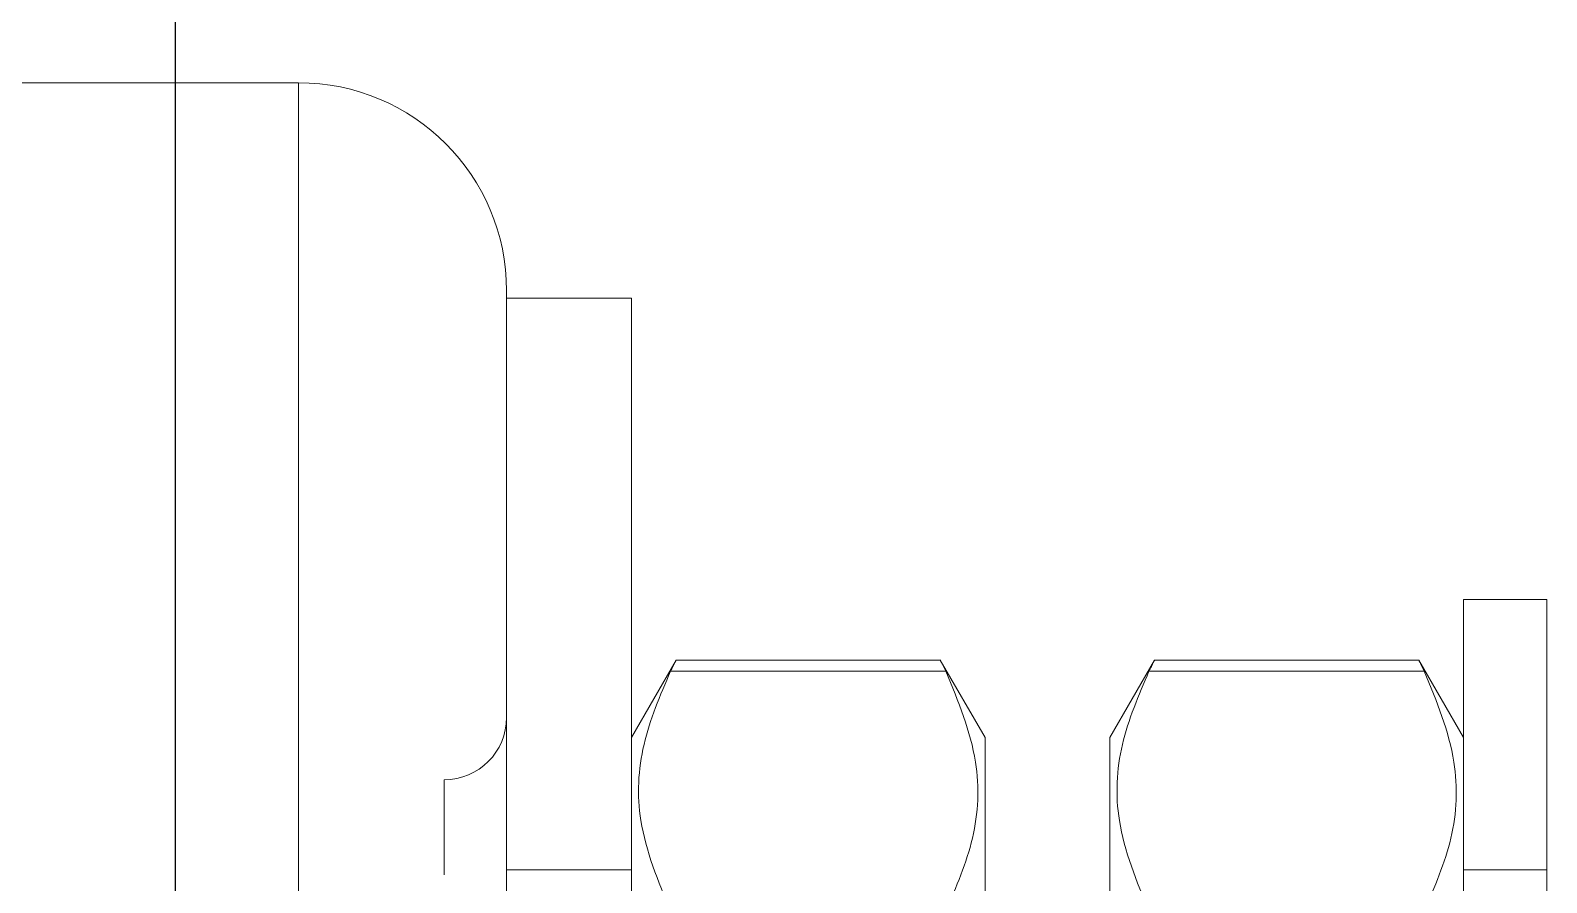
# Model space of a CAD drawing. Header units: millimetres. Extents: x 8981 to 59433, y 5244 to 14154.
# Drawn here: x 10639.58 to 10676.03, y 11696.03 to 11716.53 of the extents above; entities that cross this region are included whole.
import ezdxf

# ---------------------------------------------------------------- set-up
doc = ezdxf.new("R2010")
doc.units = ezdxf.units.MM
doc.linetypes.add('DASHED', pattern=[19.05, 12.7, -6.35])
doc.linetypes.add('HIDDEN', pattern=[9.525, 6.35, -3.175])
doc.layers.add('1实线层', color=7, linetype='Continuous', lineweight=30)
doc.layers.add('2虚线层', color=6, linetype='DASHED')
doc.layers.add('6细线层', color=4, linetype='Continuous')

# ---------------------------------------------------------------- blocks, each defined once
blk = doc.blocks.new('BD-10-630')
at = {"layer": 'Defpoints', "color": 7, "linetype": 'Continuous', "lineweight": 15}
for p, q in [((27.43, -31.961), (27.43, 13)), ((22.43, -36.961), (-22.43, -36.961)), ((22.25, -39.961), (22.25, -36.961)), ((22.25, -39.961), (-22.25, -39.961)), ((13.547, -41.035), (11.685, -39.961)), ((13.279, -47.519), (13.279, -40.902)), ((13.547, -47.396), (13.547, -41.025)), ((11.685, -48.461), (13.547, -47.386)), ((11.685, -48.461), (-11.685, -48.461)), ((11.685, -51.461), (-11.685, -51.461)), ((13.547, -52.535), (11.685, -51.461)), ((13.279, -59.019), (13.279, -52.402)), ((13.547, -58.896), (13.547, -52.525)), ((11.685, -59.961), (13.547, -58.886)), ((15, -59.961), (-15, -59.961)), ((15, -61.961), (15, -59.961)), ((15, -61.961), (-15, -61.961))]:
    blk.add_line(p, q, dxfattribs=at)
at = {"layer": 'Defpoints', "color": 8, "linetype": 'Continuous', "lineweight": 15}
blk.add_line((27.43, -31.961), (-27.43, -31.961), dxfattribs=at)
at = {"layer": 'Defpoints', "color": 7, "linetype": 'HIDDEN', "lineweight": 0}
for p, q in [((0, -31.961), (27.43, -31.961)), ((-10.67, -35.461), (10.67, -35.461)), ((8.5, -39.961), (8.5, -36.961)), ((13.279, -47.519), (13.279, -40.902)), ((13.279, -59.019), (13.279, -52.402)), ((8.5, -61.961), (8.5, -59.961))]:
    blk.add_line(p, q, dxfattribs=at)
at = {"layer": 'Defpoints', "color": 7, "linetype": 'Continuous', "lineweight": 15}
blk.add_arc((22.43, -31.961), 5, 270, 0, dxfattribs=at)
at = {"layer": 'Defpoints', "color": 7, "linetype": 'HIDDEN', "lineweight": 0}
blk.add_arc((12.17, -35.461), 1.5, 180, 270, dxfattribs=at)
at = {"layer": 'Defpoints', "color": 7, "linetype": 'Continuous', "lineweight": 15}
for points, knots in [([(13.279, -40.902), (12.696, -40.653), (11.515, -40.148), (9.554, -40.06), (8.23, -40.604), (7.506, -40.902)], [0, 0, 0, 0, 0.306592, 0.620438, 1, 1, 1, 1]), ([(13.527, -41.025), (13.532, -41.028), (13.557, -41.041), (13.447, -40.986), (13.318, -40.922), (13.279, -40.902)], [0, 0, 0, 0, 0.178695, 0.751665, 1, 1, 1, 1]), ([(7.506, -47.519), (8.089, -47.768), (9.27, -48.274), (11.231, -48.361), (12.554, -47.817), (13.279, -47.519)], [0, 0, 0, 0, 0.306592, 0.620438, 1, 1, 1, 1]), ([(13.279, -47.519), (13.371, -47.473), (13.526, -47.396), (13.526, -47.396), (13.527, -47.396)], [0, 0, 0, 0, 0.589066, 1, 1, 1, 1]), ([(13.279, -52.402), (12.696, -52.153), (11.515, -51.648), (9.554, -51.56), (8.23, -52.104), (7.506, -52.402)], [0, 0, 0, 0, 0.306592, 0.620438, 1, 1, 1, 1]), ([(13.527, -52.525), (13.532, -52.528), (13.557, -52.541), (13.447, -52.486), (13.318, -52.422), (13.279, -52.402)], [0, 0, 0, 0, 0.178696, 0.751667, 1, 1, 1, 1]), ([(7.506, -59.019), (8.089, -59.268), (9.27, -59.774), (11.231, -59.861), (12.554, -59.317), (13.279, -59.019)], [0, 0, 0, 0, 0.306592, 0.620438, 1, 1, 1, 1]), ([(13.279, -59.019), (13.371, -58.973), (13.526, -58.896), (13.526, -58.896), (13.527, -58.896)], [0, 0, 0, 0, 0.589066, 1, 1, 1, 1])]:
    blk.add_open_spline(points, degree=3, knots=knots, dxfattribs=at)
blk = doc.blocks.new('G$CE91B29D6')
at = {"layer": '6细线层'}
blk.add_line((101.382, -261.628), (101.382, 259.367), dxfattribs=at)

msp = doc.modelspace()

# ---------------------------------------------------------------- block references
at = {"layer": '1实线层', "rotation": 90}
msp.add_blockref('BD-10-630', (10614.067, 11687.838), dxfattribs=at)
at = {"layer": '2虚线层', "ltscale": 2, "xscale": -1}
msp.add_blockref('G$CE91B29D6', (10744.454, 11476.344), dxfattribs=at)

doc.saveas('drawing.dxf')
